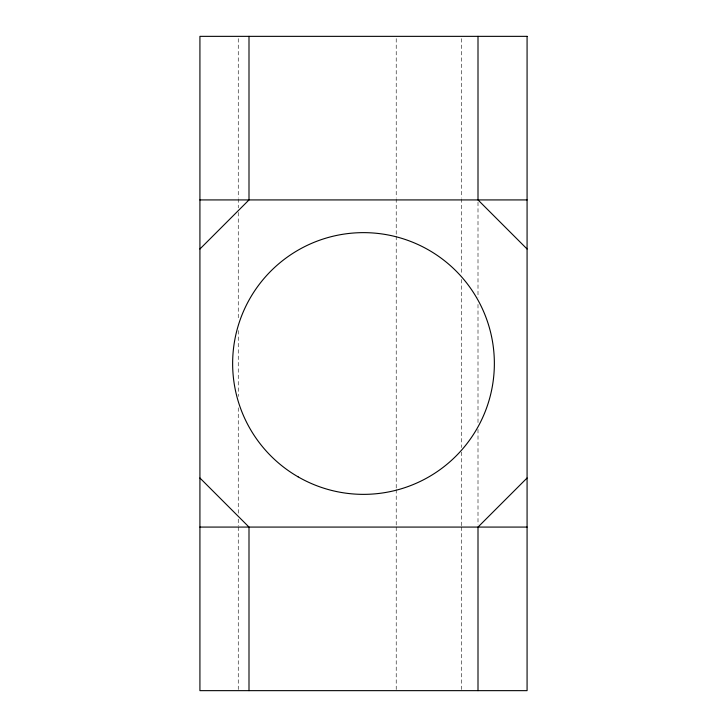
<?xml version="1.0" encoding="UTF-8"?>
<svg xmlns="http://www.w3.org/2000/svg" width="727" height="727" viewBox="0 0 727 727"><rect width="100%" height="100%" fill="white"/><g stroke="black" fill="none" stroke-linecap="round" stroke-linejoin="round"><path stroke-width="0.55" stroke-dasharray="3.63 2.73" d="M478.002 202.197L478.002 297.616M478.002 304.431L478.002 422.569M478.002 429.384L478.002 524.803M461.645 38.622L461.645 197.653M461.645 198.789L461.645 274.897M461.645 279.441L461.645 447.559M461.645 452.103L461.645 525.939M461.645 527.075L461.645 689.514M396.215 38.622L396.215 197.653M396.215 198.789L396.215 235.139M396.215 236.275L396.215 488.453M396.215 489.589L396.215 525.939M396.215 527.075L396.215 689.514M238.256 38.622L238.256 197.653M238.256 198.789L238.256 207.877M238.256 212.42L238.256 319.198M238.256 330.558L238.256 396.442M238.256 407.802L238.256 514.58M238.256 519.123L238.256 525.939M238.256 527.075L238.256 689.514"/><path stroke-width="1.09" d="M199.925 248.997L248.997 199.925L248.997 36.35M527.075 478.002L478.002 527.075L478.002 690.65M199.925 199.925L527.075 199.925M199.925 527.075L527.075 527.075M527.075 248.997L478.002 199.925L478.002 36.35M199.925 478.002L248.997 527.075L248.997 690.65M527.075 36.35L199.925 36.35L199.925 690.65L527.075 690.65L527.075 36.35M298.07 476.83A130.86 130.86 0 0 0 494.36 363.5A130.86 130.86 0 0 0 298.07 250.17A130.86 130.86 0 0 0 298.07 476.83"/></g></svg>
